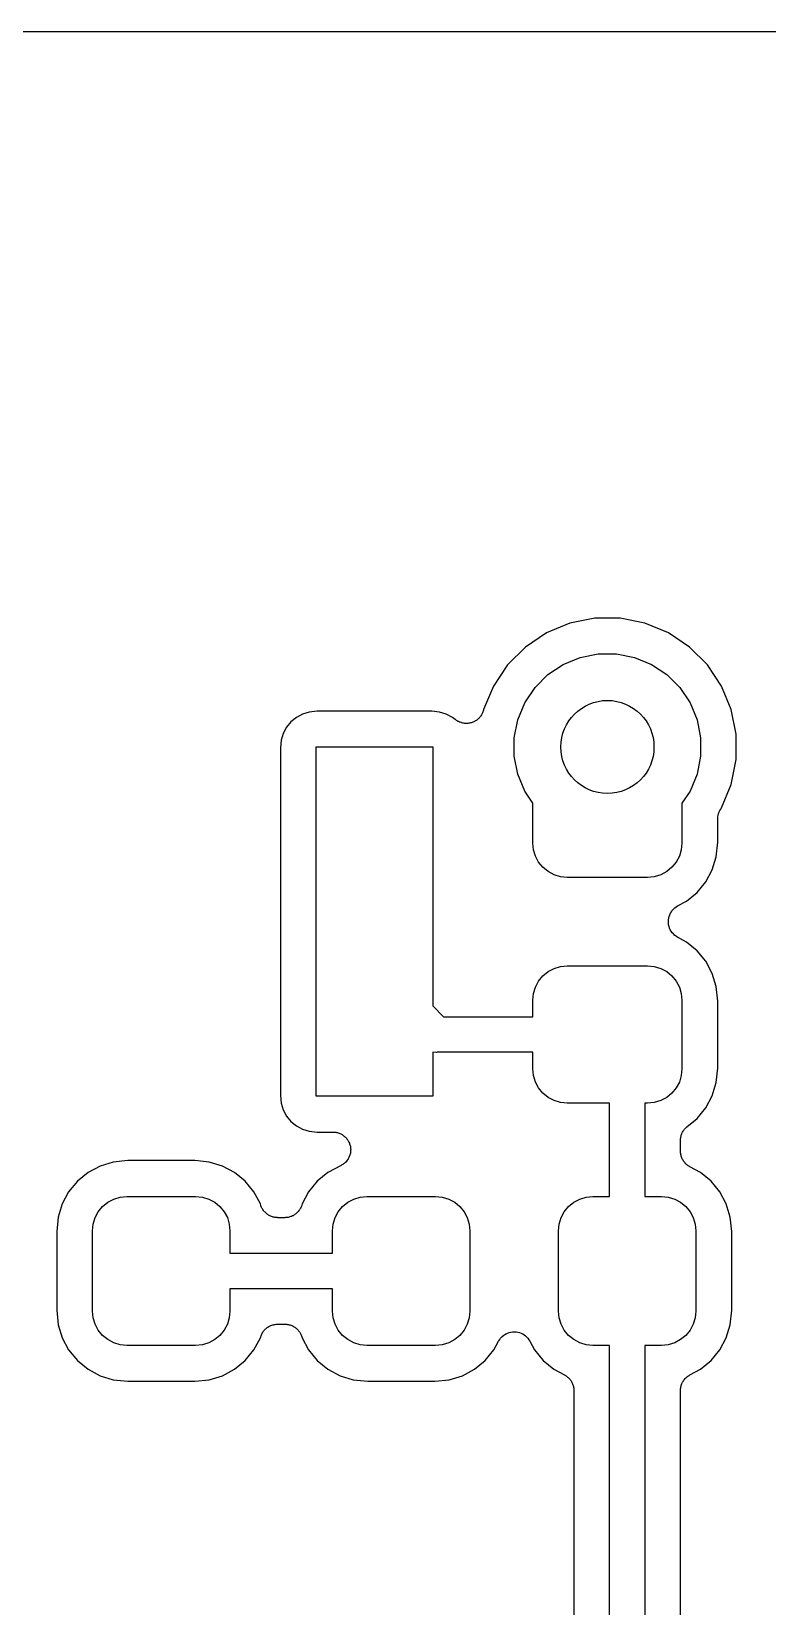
# Model space of a CAD drawing. Extents: x 0.48 to 2.43, y -7.79 to -4.85.
# Drawn here: x 1.4775 to 1.6019, y -5.1158 to -4.8495 of the extents above; entities that cross this region are included whole.
import ezdxf

# ---------------------------------------------------------------- set-up
doc = ezdxf.new("R2010")
doc.units = 0
doc.header["$MEASUREMENT"] = 0
doc.layers.add('BLACK', color=7, linetype='CONTINUOUS')

msp = doc.modelspace()

# ---------------------------------------------------------------- linework, layer by layer
at = {"layer": 'BLACK', "linetype": 'CONTINUOUS'}
for p, q in [((1.10253, -4.8495), (1.81054, -4.8495)), ((1.56846, -4.94956), (1.5645, -4.9512)), ((1.57266, -4.94872), (1.56846, -4.94956)), ((1.57695, -4.94872), (1.57266, -4.94872)), ((1.58115, -4.94956), (1.57695, -4.94872)), ((1.5851, -4.9512), (1.58115, -4.94956)), ((1.5645, -4.9512), (1.56094, -4.95358)), ((1.58867, -4.95358), (1.5851, -4.9512)), ((1.56094, -4.95358), (1.55791, -4.95661)), ((1.56734, -4.95652), (1.57021, -4.95533)), ((1.57021, -4.95533), (1.57325, -4.95472)), ((1.57325, -4.95472), (1.57635, -4.95472)), ((1.57635, -4.95472), (1.5794, -4.95533)), ((1.5794, -4.95533), (1.58226, -4.95652)), ((1.5917, -4.95661), (1.58867, -4.95358)), ((1.55791, -4.95661), (1.55553, -4.96017)), ((1.56257, -4.96043), (1.56476, -4.95824)), ((1.56476, -4.95824), (1.56734, -4.95652)), ((1.58226, -4.95652), (1.58484, -4.95824)), ((1.58484, -4.95824), (1.58704, -4.96043)), ((1.59408, -4.96017), (1.5917, -4.95661)), ((1.55553, -4.96017), (1.55388, -4.96414)), ((1.56085, -4.96301), (1.56257, -4.96043)), ((1.58704, -4.96043), (1.58876, -4.96301)), ((1.59572, -4.96413), (1.59408, -4.96017)), ((1.55966, -4.96588), (1.56085, -4.96301)), ((1.58876, -4.96301), (1.58995, -4.96588)), ((1.52133, -4.96621), (1.52058, -4.96712)), ((1.52224, -4.96546), (1.52133, -4.96621)), ((1.52328, -4.9649), (1.52224, -4.96546)), ((1.52441, -4.96456), (1.52328, -4.9649)), ((1.52574, -4.96443), (1.52441, -4.96456)), ((1.54513, -4.96443), (1.52574, -4.96443)), ((1.54645, -4.96456), (1.54513, -4.96443)), ((1.54758, -4.9649), (1.54645, -4.96456)), ((1.54863, -4.96546), (1.54758, -4.9649)), ((1.54906, -4.96581), (1.54863, -4.96546)), ((1.54917, -4.96589), (1.54906, -4.96581)), ((1.54928, -4.96598), (1.54917, -4.96589)), ((1.54941, -4.96605), (1.54928, -4.96598)), ((1.54954, -4.96614), (1.54941, -4.96605)), ((1.54967, -4.96619), (1.54954, -4.96614)), ((1.54979, -4.96626), (1.54967, -4.96619)), ((1.54994, -4.9663), (1.54979, -4.96626)), ((1.55008, -4.96636), (1.54994, -4.9663)), ((1.55022, -4.96639), (1.55008, -4.96636)), ((1.55035, -4.96643), (1.55022, -4.96639)), ((1.55051, -4.96645), (1.55035, -4.96643)), ((1.55167, -4.9664), (1.55152, -4.96644)), ((1.55182, -4.96637), (1.55167, -4.9664)), ((1.55195, -4.96632), (1.55182, -4.96637)), ((1.55208, -4.96628), (1.55195, -4.96632)), ((1.55222, -4.9662), (1.55208, -4.96628)), ((1.55236, -4.96615), (1.55222, -4.9662)), ((1.55248, -4.96607), (1.55236, -4.96615)), ((1.5526, -4.96601), (1.55248, -4.96607)), ((1.55272, -4.96591), (1.5526, -4.96601)), ((1.55285, -4.96582), (1.55272, -4.96591)), ((1.55295, -4.96573), (1.55285, -4.96582)), ((1.55306, -4.96564), (1.55295, -4.96573)), ((1.55315, -4.96552), (1.55306, -4.96564)), ((1.55326, -4.96541), (1.55315, -4.96552)), ((1.55334, -4.9653), (1.55326, -4.96541)), ((1.55343, -4.96519), (1.55334, -4.9653)), ((1.55351, -4.96506), (1.55343, -4.96519)), ((1.55359, -4.96493), (1.55351, -4.96506)), ((1.55365, -4.9648), (1.55359, -4.96493)), ((1.55371, -4.96468), (1.55365, -4.9648)), ((1.55376, -4.96453), (1.55371, -4.96468)), ((1.55382, -4.96439), (1.55376, -4.96453)), ((1.55385, -4.96425), (1.55382, -4.96439)), ((1.55388, -4.96414), (1.55385, -4.96425)), ((1.55906, -4.96892), (1.55966, -4.96588)), ((1.58995, -4.96588), (1.59055, -4.96892)), ((1.59655, -4.96833), (1.59572, -4.96413)), ((1.52002, -4.96817), (1.51968, -4.9693)), ((1.52058, -4.96712), (1.52002, -4.96817)), ((1.55066, -4.96648), (1.55051, -4.96645)), ((1.5508, -4.96648), (1.55066, -4.96648)), ((1.55093, -4.96649), (1.5508, -4.96648)), ((1.55109, -4.96648), (1.55093, -4.96649)), ((1.55124, -4.96648), (1.55109, -4.96648)), ((1.55138, -4.96645), (1.55124, -4.96648)), ((1.55152, -4.96644), (1.55138, -4.96645)), ((1.55906, -4.97202), (1.55906, -4.96892)), ((1.59055, -4.96892), (1.59055, -4.97202)), ((1.59655, -4.97261), (1.59655, -4.96833)), ((1.51968, -4.9693), (1.51955, -4.97062)), ((1.51955, -4.97062), (1.51955, -5.02938)), ((1.52559, -5.02953), (1.52559, -4.97047)), ((1.52559, -4.97047), (1.54528, -4.97047)), ((1.54528, -4.97047), (1.54528, -5.01426)), ((1.55966, -4.97507), (1.55906, -4.97202)), ((1.59055, -4.97202), (1.58995, -4.97507)), ((1.59572, -4.97682), (1.59655, -4.97261)), ((1.56085, -4.97793), (1.55966, -4.97507)), ((1.58995, -4.97507), (1.58876, -4.97793)), ((1.59408, -4.98077), (1.59572, -4.97682)), ((1.5622, -4.97996), (1.56085, -4.97793)), ((1.58876, -4.97793), (1.5874, -4.97996)), ((1.5622, -4.98671), (1.5622, -4.97996)), ((1.5874, -4.97996), (1.5874, -4.98671)), ((1.59345, -4.98259), (1.59348, -4.98231)), ((1.59348, -4.98231), (1.5935, -4.98204)), ((1.5935, -4.98204), (1.59351, -4.98202)), ((1.59351, -4.982), (1.59359, -4.98174)), ((1.59351, -4.98202), (1.59351, -4.982)), ((1.59359, -4.98174), (1.59367, -4.98148)), ((1.59367, -4.98148), (1.59368, -4.98146)), ((1.59368, -4.98146), (1.59369, -4.98145)), ((1.59369, -4.98145), (1.59382, -4.98121)), ((1.59382, -4.98121), (1.59395, -4.98096)), ((1.59395, -4.98096), (1.59408, -4.98077)), ((1.59345, -4.98262), (1.59345, -4.98259)), ((1.59345, -4.98263), (1.59345, -4.98262)), ((1.59345, -4.98262), (1.59345, -4.98262)), ((1.59345, -4.98262), (1.59345, -4.98262)), ((1.59345, -4.98657), (1.59345, -4.98263)), ((1.56232, -4.98785), (1.5622, -4.98671)), ((1.5874, -4.98671), (1.58729, -4.98785)), ((1.5932, -4.98902), (1.59345, -4.98657)), ((1.56265, -4.98893), (1.56232, -4.98785)), ((1.56318, -4.98994), (1.56265, -4.98893)), ((1.56391, -4.99082), (1.56318, -4.98994)), ((1.58642, -4.98994), (1.5857, -4.99082)), ((1.58696, -4.98893), (1.58642, -4.98994)), ((1.58729, -4.98785), (1.58696, -4.98893)), ((1.59253, -4.99124), (1.5932, -4.98902)), ((1.56479, -4.99154), (1.56391, -4.99082)), ((1.56579, -4.99208), (1.56479, -4.99154)), ((1.56688, -4.99241), (1.56579, -4.99208)), ((1.56801, -4.99252), (1.56688, -4.99241)), ((1.58159, -4.99252), (1.56801, -4.99252)), ((1.58273, -4.99241), (1.58159, -4.99252)), ((1.58382, -4.99208), (1.58273, -4.99241)), ((1.58482, -4.99154), (1.58382, -4.99208)), ((1.5857, -4.99082), (1.58482, -4.99154)), ((1.59144, -4.99329), (1.59253, -4.99124)), ((1.58817, -4.99655), (1.58996, -4.99508)), ((1.58996, -4.99508), (1.59144, -4.99329)), ((1.58545, -4.99857), (1.58561, -4.99833)), ((1.58561, -4.99833), (1.58577, -4.99809)), ((1.58577, -4.99809), (1.58578, -4.99809)), ((1.58578, -4.99808), (1.58598, -4.99788)), ((1.58578, -4.99809), (1.58578, -4.99808)), ((1.58598, -4.99788), (1.58619, -4.99768)), ((1.58619, -4.99768), (1.5862, -4.99767)), ((1.58619, -4.99768), (1.58619, -4.99768)), ((1.5862, -4.99767), (1.58643, -4.99751)), ((1.58643, -4.99751), (1.58667, -4.99735)), ((1.58667, -4.99735), (1.58817, -4.99655)), ((1.5851, -4.99968), (1.58516, -4.9994)), ((1.5851, -4.99969), (1.5851, -4.99968)), ((1.5851, -4.99998), (1.5851, -4.99969)), ((1.5851, -4.99969), (1.5851, -4.99969)), ((1.5851, -5.00027), (1.5851, -4.99998)), ((1.5851, -5.00028), (1.5851, -5.00027)), ((1.5851, -5.00027), (1.5851, -5.00027)), ((1.58515, -5.00056), (1.5851, -5.00028)), ((1.58521, -5.00084), (1.58515, -5.00056)), ((1.58516, -4.9994), (1.58522, -4.99912)), ((1.58521, -5.00085), (1.58521, -5.00084)), ((1.58532, -5.00112), (1.58521, -5.00085)), ((1.58521, -5.00085), (1.58521, -5.00085)), ((1.58522, -4.99911), (1.58533, -4.99885)), ((1.58522, -4.99912), (1.58522, -4.99911)), ((1.58522, -4.99911), (1.58522, -4.99911)), ((1.58533, -4.99885), (1.58545, -4.99858)), ((1.58545, -4.99858), (1.58545, -4.99857)), ((1.58545, -4.99857), (1.58545, -4.99857)), ((1.58543, -5.00138), (1.58532, -5.00112)), ((1.58543, -5.00139), (1.58543, -5.00138)), ((1.58543, -5.0014), (1.58543, -5.00139)), ((1.58559, -5.00163), (1.58543, -5.0014)), ((1.58575, -5.00187), (1.58559, -5.00163)), ((1.58575, -5.00188), (1.58575, -5.00187)), ((1.58595, -5.00208), (1.58575, -5.00188)), ((1.58575, -5.00188), (1.58575, -5.00188)), ((1.58615, -5.00229), (1.58595, -5.00208)), ((1.58616, -5.0023), (1.58615, -5.00229)), ((1.58639, -5.00246), (1.58616, -5.0023)), ((1.58616, -5.0023), (1.58616, -5.0023)), ((1.58664, -5.00263), (1.58639, -5.00246)), ((1.58667, -5.00265), (1.58664, -5.00263)), ((1.58817, -5.00345), (1.58667, -5.00265)), ((1.58996, -5.00492), (1.58817, -5.00345)), ((1.59144, -5.00671), (1.58996, -5.00492)), ((1.56391, -5.00918), (1.56479, -5.00846)), ((1.56479, -5.00846), (1.56579, -5.00792)), ((1.56579, -5.00792), (1.56688, -5.00759)), ((1.56688, -5.00759), (1.56801, -5.00748)), ((1.56801, -5.00748), (1.58159, -5.00748)), ((1.58159, -5.00748), (1.58273, -5.00759)), ((1.58273, -5.00759), (1.58382, -5.00792)), ((1.58382, -5.00792), (1.58482, -5.00846)), ((1.58482, -5.00846), (1.5857, -5.00918)), ((1.59253, -5.00876), (1.59144, -5.00671)), ((1.5932, -5.01098), (1.59253, -5.00876)), ((1.56232, -5.01215), (1.56265, -5.01107)), ((1.56265, -5.01107), (1.56318, -5.01006)), ((1.56318, -5.01006), (1.56391, -5.00918)), ((1.5857, -5.00918), (1.58642, -5.01006)), ((1.58642, -5.01006), (1.58696, -5.01107)), ((1.58696, -5.01107), (1.58729, -5.01215)), ((1.59345, -5.01343), (1.5932, -5.01098)), ((1.54528, -5.01426), (1.54711, -5.01609)), ((1.5622, -5.01329), (1.56232, -5.01215)), ((1.5622, -5.01609), (1.5622, -5.01329)), ((1.58729, -5.01215), (1.5874, -5.01329)), ((1.5874, -5.01329), (1.5874, -5.0249)), ((1.59345, -5.02475), (1.59345, -5.01343)), ((1.54711, -5.01609), (1.5622, -5.01609)), ((1.54587, -5.02211), (1.54528, -5.02205)), ((1.54528, -5.02205), (1.54528, -5.02205)), ((1.54528, -5.02205), (1.54528, -5.02953)), ((1.54601, -5.02209), (1.54587, -5.02211)), ((1.5622, -5.02209), (1.54601, -5.02209)), ((1.5622, -5.0249), (1.5622, -5.02209)), ((1.56232, -5.02603), (1.5622, -5.0249)), ((1.5874, -5.0249), (1.58729, -5.02603)), ((1.5932, -5.02721), (1.59345, -5.02475)), ((1.56265, -5.02712), (1.56232, -5.02603)), ((1.56318, -5.02813), (1.56265, -5.02712)), ((1.58696, -5.02712), (1.58642, -5.02813)), ((1.58729, -5.02603), (1.58696, -5.02712)), ((1.59253, -5.02943), (1.5932, -5.02721)), ((1.51955, -5.02938), (1.51968, -5.0307)), ((1.54528, -5.02953), (1.52559, -5.02953)), ((1.56391, -5.02901), (1.56318, -5.02813)), ((1.56479, -5.02973), (1.56391, -5.02901)), ((1.56579, -5.03027), (1.56479, -5.02973)), ((1.56688, -5.0306), (1.56579, -5.03027)), ((1.58382, -5.03027), (1.58273, -5.0306)), ((1.58482, -5.02973), (1.58382, -5.03027)), ((1.5857, -5.02901), (1.58482, -5.02973)), ((1.58642, -5.02813), (1.5857, -5.02901)), ((1.59144, -5.03148), (1.59253, -5.02943)), ((1.51968, -5.0307), (1.52002, -5.03183)), ((1.52002, -5.03183), (1.52058, -5.03288)), ((1.52058, -5.03288), (1.52133, -5.03379)), ((1.56801, -5.03071), (1.56688, -5.0306)), ((1.57515, -5.03071), (1.56801, -5.03071)), ((1.57515, -5.04646), (1.57515, -5.03071)), ((1.58159, -5.03071), (1.58115, -5.03071)), ((1.58115, -5.03071), (1.58115, -5.04646)), ((1.58273, -5.0306), (1.58159, -5.03071)), ((1.58996, -5.03327), (1.59144, -5.03148)), ((1.52133, -5.03379), (1.52224, -5.03454)), ((1.52224, -5.03454), (1.52328, -5.0351)), ((1.52328, -5.0351), (1.52441, -5.03544)), ((1.52441, -5.03544), (1.52574, -5.03557)), ((1.52574, -5.03557), (1.52842, -5.03557)), ((1.52842, -5.03557), (1.52846, -5.03557)), ((1.52846, -5.03557), (1.5286, -5.03559)), ((1.5286, -5.03559), (1.52875, -5.03559)), ((1.52875, -5.03559), (1.52889, -5.03562)), ((1.52889, -5.03562), (1.52904, -5.03564)), ((1.52904, -5.03564), (1.52918, -5.03568)), ((1.58746, -5.0357), (1.58751, -5.03558)), ((1.58751, -5.03558), (1.5876, -5.03545)), ((1.5876, -5.03545), (1.58767, -5.0353)), ((1.58767, -5.0353), (1.58776, -5.0352)), ((1.58776, -5.0352), (1.58783, -5.03509)), ((1.58783, -5.03509), (1.58795, -5.03498)), ((1.58795, -5.03498), (1.58805, -5.03486)), ((1.58805, -5.03486), (1.58815, -5.03477)), ((1.58815, -5.03477), (1.58825, -5.03468)), ((1.58825, -5.03468), (1.58996, -5.03327)), ((1.52918, -5.03568), (1.52932, -5.03571)), ((1.52932, -5.03571), (1.52946, -5.03577)), ((1.52946, -5.03577), (1.5296, -5.03581)), ((1.5296, -5.03581), (1.52973, -5.03588)), ((1.52973, -5.03588), (1.52986, -5.03594)), ((1.52986, -5.03594), (1.52998, -5.03602)), ((1.52998, -5.03602), (1.53011, -5.0361)), ((1.53011, -5.0361), (1.53022, -5.03619)), ((1.53022, -5.03619), (1.53034, -5.03627)), ((1.53034, -5.03627), (1.53045, -5.03638)), ((1.53045, -5.03638), (1.53056, -5.03647)), ((1.53056, -5.03647), (1.53065, -5.03658)), ((1.53065, -5.03658), (1.53075, -5.03669)), ((1.53075, -5.03669), (1.53084, -5.03681)), ((1.53084, -5.03681), (1.53093, -5.03693)), ((1.53093, -5.03693), (1.531, -5.03706)), ((1.531, -5.03706), (1.53107, -5.03718)), ((1.53107, -5.03718), (1.53113, -5.03731)), ((1.53113, -5.03731), (1.5312, -5.03745)), ((1.5312, -5.03745), (1.53124, -5.03758)), ((1.53124, -5.03758), (1.5313, -5.03772)), ((1.5313, -5.03772), (1.53132, -5.03787)), ((1.53132, -5.03787), (1.53137, -5.03801)), ((1.53137, -5.03801), (1.53138, -5.03815)), ((1.53138, -5.03815), (1.53141, -5.03829)), ((1.53141, -5.03829), (1.53141, -5.03844)), ((1.58715, -5.03696), (1.58716, -5.03683)), ((1.58715, -5.037), (1.58715, -5.03696)), ((1.58715, -5.03882), (1.58715, -5.037)), ((1.58716, -5.03683), (1.58717, -5.03669)), ((1.58717, -5.03669), (1.5872, -5.03654)), ((1.5872, -5.03654), (1.58722, -5.03638)), ((1.58722, -5.03638), (1.58726, -5.03625)), ((1.58726, -5.03625), (1.58728, -5.03612)), ((1.58728, -5.03612), (1.58734, -5.03597)), ((1.58734, -5.03597), (1.58739, -5.03582)), ((1.58739, -5.03582), (1.58746, -5.0357)), ((1.49129, -5.04066), (1.48907, -5.04133)), ((1.49375, -5.04041), (1.49129, -5.04066)), ((1.50507, -5.04041), (1.49375, -5.04041)), ((1.50753, -5.04066), (1.50507, -5.04041)), ((1.50975, -5.04133), (1.50753, -5.04066)), ((1.5302, -5.04098), (1.53008, -5.04107)), ((1.53032, -5.04089), (1.5302, -5.04098)), ((1.53042, -5.04079), (1.53032, -5.04089)), ((1.53053, -5.0407), (1.53042, -5.04079)), ((1.53063, -5.04058), (1.53053, -5.0407)), ((1.53073, -5.04048), (1.53063, -5.04058)), ((1.53081, -5.04036), (1.53073, -5.04048)), ((1.53091, -5.04025), (1.53081, -5.04036)), ((1.53098, -5.04012), (1.53091, -5.04025)), ((1.53106, -5.03999), (1.53098, -5.04012)), ((1.53112, -5.03986), (1.53106, -5.03999)), ((1.53118, -5.03973), (1.53112, -5.03986)), ((1.53123, -5.03959), (1.53118, -5.03973)), ((1.53129, -5.03945), (1.53123, -5.03959)), ((1.53132, -5.03931), (1.53129, -5.03945)), ((1.53136, -5.03917), (1.53132, -5.03931)), ((1.53137, -5.03903), (1.53136, -5.03917)), ((1.5314, -5.03888), (1.53137, -5.03903)), ((1.53142, -5.03859), (1.5314, -5.03873)), ((1.5314, -5.03873), (1.5314, -5.03888)), ((1.53141, -5.03844), (1.53142, -5.03859)), ((1.58716, -5.03895), (1.58715, -5.03882)), ((1.58716, -5.03908), (1.58716, -5.03895)), ((1.58719, -5.03924), (1.58716, -5.03908)), ((1.58721, -5.0394), (1.58719, -5.03924)), ((1.58725, -5.03953), (1.58721, -5.0394)), ((1.58727, -5.03966), (1.58725, -5.03953)), ((1.58733, -5.03981), (1.58727, -5.03966)), ((1.58738, -5.03996), (1.58733, -5.03981)), ((1.58744, -5.04008), (1.58738, -5.03996)), ((1.58749, -5.0402), (1.58744, -5.04008)), ((1.58758, -5.04033), (1.58749, -5.0402)), ((1.58765, -5.04048), (1.58758, -5.04033)), ((1.58774, -5.04058), (1.58765, -5.04048)), ((1.58781, -5.04069), (1.58774, -5.04058)), ((1.58792, -5.04081), (1.58781, -5.04069)), ((1.58802, -5.04093), (1.58792, -5.04081)), ((1.58812, -5.04101), (1.58802, -5.04093)), ((1.48703, -5.04242), (1.48523, -5.04389)), ((1.48907, -5.04133), (1.48703, -5.04242)), ((1.51179, -5.04242), (1.50975, -5.04133)), ((1.51359, -5.04389), (1.51179, -5.04242)), ((1.52758, -5.04242), (1.52578, -5.04389)), ((1.52983, -5.04122), (1.52758, -5.04242)), ((1.52995, -5.04114), (1.52983, -5.04122)), ((1.53008, -5.04107), (1.52995, -5.04114)), ((1.58822, -5.04111), (1.58812, -5.04101)), ((1.58835, -5.0412), (1.58822, -5.04111)), ((1.58847, -5.0413), (1.58835, -5.0412)), ((1.58859, -5.04137), (1.58847, -5.0413)), ((1.5887, -5.04144), (1.58859, -5.04137)), ((1.58874, -5.04146), (1.5887, -5.04144)), ((1.59053, -5.04242), (1.58874, -5.04146)), ((1.59233, -5.04389), (1.59053, -5.04242)), ((1.48376, -5.04569), (1.48267, -5.04773)), ((1.48523, -5.04389), (1.48376, -5.04569)), ((1.51506, -5.04569), (1.51359, -5.04389)), ((1.51615, -5.04773), (1.51506, -5.04569)), ((1.52431, -5.04569), (1.52322, -5.04773)), ((1.52578, -5.04389), (1.52431, -5.04569)), ((1.5938, -5.04569), (1.59233, -5.04389)), ((1.59489, -5.04773), (1.5938, -5.04569)), ((1.48267, -5.04773), (1.48199, -5.04995)), ((1.48877, -5.04904), (1.4895, -5.04816)), ((1.4895, -5.04816), (1.49038, -5.04744)), ((1.49038, -5.04744), (1.49138, -5.0469)), ((1.49138, -5.0469), (1.49247, -5.04657)), ((1.49247, -5.04657), (1.4936, -5.04646)), ((1.4936, -5.04646), (1.50522, -5.04646)), ((1.50522, -5.04646), (1.50635, -5.04657)), ((1.50635, -5.04657), (1.50744, -5.0469)), ((1.50744, -5.0469), (1.50844, -5.04744)), ((1.50844, -5.04744), (1.50932, -5.04816)), ((1.50932, -5.04816), (1.51004, -5.04904)), ((1.51621, -5.04793), (1.51615, -5.04773)), ((1.51626, -5.04805), (1.51621, -5.04793)), ((1.5163, -5.04818), (1.51626, -5.04805)), ((1.51637, -5.04832), (1.5163, -5.04818)), ((1.51643, -5.04847), (1.51637, -5.04832)), ((1.51651, -5.04858), (1.51643, -5.04847)), ((1.51657, -5.0487), (1.51651, -5.04858)), ((1.51667, -5.04882), (1.51657, -5.0487)), ((1.51676, -5.04895), (1.51667, -5.04882)), ((1.51685, -5.04905), (1.51676, -5.04895)), ((1.52259, -5.04899), (1.52249, -5.04908)), ((1.52268, -5.04886), (1.52259, -5.04899)), ((1.52278, -5.04873), (1.52268, -5.04886)), ((1.52284, -5.04861), (1.52278, -5.04873)), ((1.52292, -5.0485), (1.52284, -5.04861)), ((1.52298, -5.04836), (1.52292, -5.0485)), ((1.52306, -5.04822), (1.52298, -5.04836)), ((1.52309, -5.04809), (1.52306, -5.04822)), ((1.52315, -5.04797), (1.52309, -5.04809)), ((1.52316, -5.04793), (1.52315, -5.04797)), ((1.52322, -5.04773), (1.52316, -5.04793)), ((1.52933, -5.04904), (1.53005, -5.04816)), ((1.53005, -5.04816), (1.53093, -5.04744)), ((1.53093, -5.04744), (1.53193, -5.0469)), ((1.53193, -5.0469), (1.53302, -5.04657)), ((1.53302, -5.04657), (1.53415, -5.04646)), ((1.53415, -5.04646), (1.54577, -5.04646)), ((1.54577, -5.04646), (1.5469, -5.04657)), ((1.5469, -5.04657), (1.54799, -5.0469)), ((1.54799, -5.0469), (1.54899, -5.04744)), ((1.54899, -5.04744), (1.54987, -5.04816)), ((1.54987, -5.04816), (1.5506, -5.04904)), ((1.56751, -5.04904), (1.56824, -5.04816)), ((1.56824, -5.04816), (1.56912, -5.04744)), ((1.56912, -5.04744), (1.57012, -5.0469)), ((1.57012, -5.0469), (1.57121, -5.04657)), ((1.57121, -5.04657), (1.57234, -5.04646)), ((1.57234, -5.04646), (1.57515, -5.04646)), ((1.58115, -5.04646), (1.58396, -5.04646)), ((1.58396, -5.04646), (1.58509, -5.04657)), ((1.58509, -5.04657), (1.58618, -5.0469)), ((1.58618, -5.0469), (1.58718, -5.04744)), ((1.58718, -5.04744), (1.58806, -5.04816)), ((1.58806, -5.04816), (1.58879, -5.04904)), ((1.59557, -5.04995), (1.59489, -5.04773)), ((1.48199, -5.04995), (1.48175, -5.05241)), ((1.4878, -5.05226), (1.48791, -5.05113)), ((1.48791, -5.05113), (1.48824, -5.05004)), ((1.48824, -5.05004), (1.48877, -5.04904)), ((1.51004, -5.04904), (1.51058, -5.05004)), ((1.51058, -5.05004), (1.51091, -5.05113)), ((1.51091, -5.05113), (1.51102, -5.05226)), ((1.51694, -5.04915), (1.51685, -5.04905)), ((1.51706, -5.04926), (1.51694, -5.04915)), ((1.51717, -5.04937), (1.51706, -5.04926)), ((1.51728, -5.04944), (1.51717, -5.04937)), ((1.51739, -5.04953), (1.51728, -5.04944)), ((1.51753, -5.04961), (1.51739, -5.04953)), ((1.51766, -5.0497), (1.51753, -5.04961)), ((1.51778, -5.04975), (1.51766, -5.0497)), ((1.5179, -5.04981), (1.51778, -5.04975)), ((1.51805, -5.04986), (1.5179, -5.04981)), ((1.5182, -5.04992), (1.51805, -5.04986)), ((1.51833, -5.04995), (1.5182, -5.04992)), ((1.51846, -5.04999), (1.51833, -5.04995)), ((1.51862, -5.05001), (1.51846, -5.04999)), ((1.51877, -5.05004), (1.51862, -5.05001)), ((1.51891, -5.05004), (1.51877, -5.05004)), ((1.51904, -5.05005), (1.51891, -5.05004)), ((1.51908, -5.05006), (1.51904, -5.05005)), ((1.52029, -5.05006), (1.51908, -5.05006)), ((1.52042, -5.05004), (1.52029, -5.05006)), ((1.52056, -5.05004), (1.52042, -5.05004)), ((1.52071, -5.05001), (1.52056, -5.05004)), ((1.52087, -5.05), (1.52071, -5.05001)), ((1.521, -5.04996), (1.52087, -5.05)), ((1.52113, -5.04993), (1.521, -5.04996)), ((1.52128, -5.04987), (1.52113, -5.04993)), ((1.52143, -5.04983), (1.52128, -5.04987)), ((1.52155, -5.04977), (1.52143, -5.04983)), ((1.52168, -5.04972), (1.52155, -5.04977)), ((1.52181, -5.04963), (1.52168, -5.04972)), ((1.52195, -5.04955), (1.52181, -5.04963)), ((1.52205, -5.04947), (1.52195, -5.04955)), ((1.52217, -5.0494), (1.52205, -5.04947)), ((1.52228, -5.04928), (1.52217, -5.0494)), ((1.5224, -5.04918), (1.52228, -5.04928)), ((1.52249, -5.04908), (1.5224, -5.04918)), ((1.52835, -5.05226), (1.52846, -5.05113)), ((1.52846, -5.05113), (1.52879, -5.05004)), ((1.52879, -5.05004), (1.52933, -5.04904)), ((1.5506, -5.04904), (1.55113, -5.05004)), ((1.55113, -5.05004), (1.55146, -5.05113)), ((1.55146, -5.05113), (1.55157, -5.05226)), ((1.56654, -5.05226), (1.56665, -5.05113)), ((1.56665, -5.05113), (1.56698, -5.05004)), ((1.56698, -5.05004), (1.56751, -5.04904)), ((1.58879, -5.04904), (1.58932, -5.05004)), ((1.58932, -5.05004), (1.58965, -5.05113)), ((1.58965, -5.05113), (1.58976, -5.05226)), ((1.59581, -5.05241), (1.59557, -5.04995)), ((1.48175, -5.05241), (1.48175, -5.0657)), ((1.4878, -5.06585), (1.4878, -5.05226)), ((1.51102, -5.05226), (1.51102, -5.05606)), ((1.52835, -5.05606), (1.52835, -5.05226)), ((1.55157, -5.05226), (1.55157, -5.06585)), ((1.56654, -5.06585), (1.56654, -5.05226)), ((1.58976, -5.05226), (1.58976, -5.06585)), ((1.59581, -5.0657), (1.59581, -5.05241)), ((1.51102, -5.05606), (1.52835, -5.05606)), ((1.52835, -5.06206), (1.51102, -5.06206)), ((1.51102, -5.06206), (1.51102, -5.06585)), ((1.52835, -5.06585), (1.52835, -5.06206)), ((1.48175, -5.0657), (1.48199, -5.06816)), ((1.48791, -5.06698), (1.4878, -5.06585)), ((1.48824, -5.06807), (1.48791, -5.06698)), ((1.51091, -5.06698), (1.51058, -5.06807)), ((1.51102, -5.06585), (1.51091, -5.06698)), ((1.52846, -5.06698), (1.52835, -5.06585)), ((1.52879, -5.06807), (1.52846, -5.06698)), ((1.55146, -5.06698), (1.55113, -5.06807)), ((1.55157, -5.06585), (1.55146, -5.06698)), ((1.56665, -5.06698), (1.56654, -5.06585)), ((1.56698, -5.06807), (1.56665, -5.06698)), ((1.58965, -5.06698), (1.58932, -5.06807)), ((1.58976, -5.06585), (1.58965, -5.06698)), ((1.59557, -5.06816), (1.59581, -5.0657)), ((1.48199, -5.06816), (1.48267, -5.07038)), ((1.48877, -5.06907), (1.48824, -5.06807)), ((1.4895, -5.06995), (1.48877, -5.06907)), ((1.49038, -5.07067), (1.4895, -5.06995)), ((1.50932, -5.06995), (1.50844, -5.07067)), ((1.51004, -5.06907), (1.50932, -5.06995)), ((1.51058, -5.06807), (1.51004, -5.06907)), ((1.51615, -5.07038), (1.51621, -5.07018)), ((1.51621, -5.07018), (1.51622, -5.07014)), ((1.51622, -5.07014), (1.51628, -5.07002)), ((1.51628, -5.07002), (1.51632, -5.06989)), ((1.51632, -5.06989), (1.51639, -5.06975)), ((1.51639, -5.06975), (1.51645, -5.06961)), ((1.51645, -5.06961), (1.51653, -5.0695)), ((1.51653, -5.0695), (1.51659, -5.06938)), ((1.51659, -5.06938), (1.51669, -5.06926)), ((1.51669, -5.06926), (1.51678, -5.06912)), ((1.51678, -5.06912), (1.51688, -5.06903)), ((1.51688, -5.06903), (1.51697, -5.06893)), ((1.51697, -5.06893), (1.51709, -5.06883)), ((1.51709, -5.06883), (1.5172, -5.06871)), ((1.5172, -5.06871), (1.51732, -5.06864)), ((1.51732, -5.06864), (1.51742, -5.06856)), ((1.51742, -5.06856), (1.51756, -5.06848)), ((1.51756, -5.06848), (1.51769, -5.06839)), ((1.51769, -5.06839), (1.51782, -5.06834)), ((1.51782, -5.06834), (1.51794, -5.06828)), ((1.51794, -5.06828), (1.51809, -5.06824)), ((1.51809, -5.06824), (1.51824, -5.06818)), ((1.51824, -5.06818), (1.51837, -5.06815)), ((1.51837, -5.06815), (1.5185, -5.06811)), ((1.5185, -5.06811), (1.51866, -5.0681)), ((1.51866, -5.0681), (1.51881, -5.06807)), ((1.51881, -5.06807), (1.51895, -5.06807)), ((1.51895, -5.06807), (1.51908, -5.06806)), ((1.51908, -5.06806), (1.52029, -5.06806)), ((1.52029, -5.06806), (1.52033, -5.06806)), ((1.52033, -5.06806), (1.52046, -5.06807)), ((1.52046, -5.06807), (1.5206, -5.06807)), ((1.5206, -5.06807), (1.52076, -5.0681)), ((1.52076, -5.0681), (1.52091, -5.06812)), ((1.52091, -5.06812), (1.52104, -5.06816)), ((1.52104, -5.06816), (1.52117, -5.06819)), ((1.52117, -5.06819), (1.52132, -5.06825)), ((1.52132, -5.06825), (1.52147, -5.0683)), ((1.52147, -5.0683), (1.52159, -5.06836)), ((1.52159, -5.06836), (1.52171, -5.06841)), ((1.52171, -5.06841), (1.52184, -5.0685)), ((1.52184, -5.0685), (1.52198, -5.06858)), ((1.52198, -5.06858), (1.52209, -5.06867)), ((1.52209, -5.06867), (1.5222, -5.06874)), ((1.5222, -5.06874), (1.52231, -5.06885)), ((1.52231, -5.06885), (1.52243, -5.06896)), ((1.52243, -5.06896), (1.52252, -5.06906)), ((1.52252, -5.06906), (1.52261, -5.06916)), ((1.52261, -5.06916), (1.5227, -5.06929)), ((1.5227, -5.06929), (1.5228, -5.06941)), ((1.5228, -5.06941), (1.52286, -5.06953)), ((1.52286, -5.06953), (1.52294, -5.06964)), ((1.52294, -5.06964), (1.523, -5.06979)), ((1.523, -5.06979), (1.52307, -5.06993)), ((1.52307, -5.06993), (1.52311, -5.07006)), ((1.52311, -5.07006), (1.52316, -5.07018)), ((1.52316, -5.07018), (1.52322, -5.07038)), ((1.52933, -5.06907), (1.52879, -5.06807)), ((1.53005, -5.06995), (1.52933, -5.06907)), ((1.53093, -5.07067), (1.53005, -5.06995)), ((1.54987, -5.06995), (1.54899, -5.07067)), ((1.5506, -5.06907), (1.54987, -5.06995)), ((1.55113, -5.06807), (1.5506, -5.06907)), ((1.55676, -5.07041), (1.55697, -5.0702)), ((1.55697, -5.0702), (1.55717, -5.07001)), ((1.55717, -5.07001), (1.55718, -5.07)), ((1.55718, -5.07), (1.55742, -5.06984)), ((1.55718, -5.07), (1.55718, -5.07)), ((1.55742, -5.06984), (1.55766, -5.06968)), ((1.55766, -5.06968), (1.55767, -5.06968)), ((1.55767, -5.06968), (1.55794, -5.06957)), ((1.55767, -5.06968), (1.55767, -5.06968)), ((1.55794, -5.06957), (1.5582, -5.06946)), ((1.5582, -5.06946), (1.55821, -5.06946)), ((1.55821, -5.06946), (1.55849, -5.06941)), ((1.55821, -5.06946), (1.55821, -5.06946)), ((1.55849, -5.06941), (1.55878, -5.06935)), ((1.55878, -5.06935), (1.55878, -5.06935)), ((1.55878, -5.06935), (1.55879, -5.06935)), ((1.55879, -5.06935), (1.55907, -5.06935)), ((1.55907, -5.06935), (1.55936, -5.06935)), ((1.55936, -5.06935), (1.55937, -5.06936)), ((1.55937, -5.06936), (1.55938, -5.06936)), ((1.55938, -5.06936), (1.55965, -5.06941)), ((1.55965, -5.06941), (1.55994, -5.06947)), ((1.55994, -5.06947), (1.55994, -5.06947)), ((1.55994, -5.06947), (1.55995, -5.06948)), ((1.55995, -5.06948), (1.56021, -5.06959)), ((1.56021, -5.06959), (1.56048, -5.0697)), ((1.56048, -5.0697), (1.56048, -5.0697)), ((1.56048, -5.0697), (1.56049, -5.0697)), ((1.56049, -5.0697), (1.56073, -5.06986)), ((1.56073, -5.06986), (1.56096, -5.07002)), ((1.56096, -5.07002), (1.56097, -5.07003)), ((1.56097, -5.07003), (1.56097, -5.07003)), ((1.56097, -5.07003), (1.56118, -5.07024)), ((1.56118, -5.07024), (1.56138, -5.07044)), ((1.56751, -5.06907), (1.56698, -5.06807)), ((1.56824, -5.06995), (1.56751, -5.06907)), ((1.56912, -5.07067), (1.56824, -5.06995)), ((1.58806, -5.06995), (1.58718, -5.07067)), ((1.58879, -5.06907), (1.58806, -5.06995)), ((1.58932, -5.06807), (1.58879, -5.06907)), ((1.59489, -5.07038), (1.59557, -5.06816)), ((1.48267, -5.07038), (1.48376, -5.07242)), ((1.48376, -5.07242), (1.48523, -5.07422)), ((1.49138, -5.07121), (1.49038, -5.07067)), ((1.49247, -5.07154), (1.49138, -5.07121)), ((1.4936, -5.07165), (1.49247, -5.07154)), ((1.50522, -5.07165), (1.4936, -5.07165)), ((1.50635, -5.07154), (1.50522, -5.07165)), ((1.50744, -5.07121), (1.50635, -5.07154)), ((1.50844, -5.07067), (1.50744, -5.07121)), ((1.51359, -5.07422), (1.51506, -5.07242)), ((1.51506, -5.07242), (1.51615, -5.07038)), ((1.52322, -5.07038), (1.52431, -5.07242)), ((1.52431, -5.07242), (1.52578, -5.07422)), ((1.53193, -5.07121), (1.53093, -5.07067)), ((1.53302, -5.07154), (1.53193, -5.07121)), ((1.53415, -5.07165), (1.53302, -5.07154)), ((1.54577, -5.07165), (1.53415, -5.07165)), ((1.5469, -5.07154), (1.54577, -5.07165)), ((1.54799, -5.07121), (1.5469, -5.07154)), ((1.54899, -5.07067), (1.54799, -5.07121)), ((1.55414, -5.07422), (1.55561, -5.07242)), ((1.55561, -5.07242), (1.55641, -5.07092)), ((1.55641, -5.07092), (1.55643, -5.07089)), ((1.55643, -5.07089), (1.5566, -5.07064)), ((1.5566, -5.07064), (1.55675, -5.07042)), ((1.55675, -5.07042), (1.55676, -5.07041)), ((1.55676, -5.07041), (1.55676, -5.07041)), ((1.56138, -5.07044), (1.56138, -5.07044)), ((1.56138, -5.07044), (1.56138, -5.07045)), ((1.56138, -5.07045), (1.56154, -5.07069)), ((1.56154, -5.07069), (1.5617, -5.07092)), ((1.5617, -5.07092), (1.5625, -5.07242)), ((1.5625, -5.07242), (1.56397, -5.07422)), ((1.57012, -5.07121), (1.56912, -5.07067)), ((1.57121, -5.07154), (1.57012, -5.07121)), ((1.57234, -5.07165), (1.57121, -5.07154)), ((1.57515, -5.07165), (1.57234, -5.07165)), ((1.57515, -5.21963), (1.57515, -5.07165)), ((1.58396, -5.07165), (1.58115, -5.07165)), ((1.58115, -5.07165), (1.58115, -5.21854)), ((1.58509, -5.07154), (1.58396, -5.07165)), ((1.58618, -5.07121), (1.58509, -5.07154)), ((1.58718, -5.07067), (1.58618, -5.07121)), ((1.59233, -5.07422), (1.5938, -5.07242)), ((1.5938, -5.07242), (1.59489, -5.07038)), ((1.48523, -5.07422), (1.48703, -5.07569)), ((1.51179, -5.07569), (1.51359, -5.07422)), ((1.52578, -5.07422), (1.52758, -5.07569)), ((1.55234, -5.07569), (1.55414, -5.07422)), ((1.56397, -5.07422), (1.56577, -5.07569)), ((1.59053, -5.07569), (1.59233, -5.07422)), ((1.48703, -5.07569), (1.48907, -5.07678)), ((1.48907, -5.07678), (1.49129, -5.07746)), ((1.49129, -5.07746), (1.49375, -5.0777)), ((1.49375, -5.0777), (1.50507, -5.0777)), ((1.50507, -5.0777), (1.50753, -5.07746)), ((1.50753, -5.07746), (1.50975, -5.07678)), ((1.50975, -5.07678), (1.51179, -5.07569)), ((1.52758, -5.07569), (1.52962, -5.07678)), ((1.52962, -5.07678), (1.53184, -5.07746)), ((1.53184, -5.07746), (1.5343, -5.0777)), ((1.5343, -5.0777), (1.54562, -5.0777)), ((1.54562, -5.0777), (1.54808, -5.07746)), ((1.54808, -5.07746), (1.5503, -5.07678)), ((1.5503, -5.07678), (1.55234, -5.07569)), ((1.56577, -5.07569), (1.56756, -5.07665)), ((1.56756, -5.07665), (1.5676, -5.07667)), ((1.5676, -5.07667), (1.56771, -5.07674)), ((1.56771, -5.07674), (1.56783, -5.07681)), ((1.56783, -5.07681), (1.56795, -5.07691)), ((1.56795, -5.07691), (1.56808, -5.077)), ((1.56808, -5.077), (1.56818, -5.0771)), ((1.56818, -5.0771), (1.56828, -5.07718)), ((1.56828, -5.07718), (1.56838, -5.0773)), ((1.56838, -5.0773), (1.56849, -5.07742)), ((1.56849, -5.07742), (1.56856, -5.07753)), ((1.56856, -5.07753), (1.56865, -5.07763)), ((1.56865, -5.07763), (1.56872, -5.07778)), ((1.56872, -5.07778), (1.56881, -5.07791)), ((1.56881, -5.07791), (1.56886, -5.07803)), ((1.56886, -5.07803), (1.56892, -5.07815)), ((1.56892, -5.07815), (1.56897, -5.0783)), ((1.58728, -5.07841), (1.58734, -5.07827)), ((1.58734, -5.07827), (1.58739, -5.07811)), ((1.58739, -5.07811), (1.58746, -5.078)), ((1.58746, -5.078), (1.58751, -5.07787)), ((1.58751, -5.07787), (1.5876, -5.07774)), ((1.5876, -5.07774), (1.58767, -5.0776)), ((1.58767, -5.0776), (1.58776, -5.0775)), ((1.58776, -5.0775), (1.58783, -5.07739)), ((1.58783, -5.07739), (1.58795, -5.07727)), ((1.58795, -5.07727), (1.58805, -5.07715)), ((1.58805, -5.07715), (1.58815, -5.07707)), ((1.58815, -5.07707), (1.58825, -5.07697)), ((1.58825, -5.07697), (1.58838, -5.07688)), ((1.58838, -5.07688), (1.58851, -5.07678)), ((1.58851, -5.07678), (1.58862, -5.07672)), ((1.58862, -5.07672), (1.58874, -5.07665)), ((1.58874, -5.07665), (1.59053, -5.07569)), ((1.56897, -5.0783), (1.56903, -5.07845)), ((1.56903, -5.07845), (1.56905, -5.07858)), ((1.56905, -5.07858), (1.56909, -5.07871)), ((1.56909, -5.07871), (1.56911, -5.07887)), ((1.56911, -5.07887), (1.56914, -5.07903)), ((1.56914, -5.07903), (1.56914, -5.07916)), ((1.56914, -5.07916), (1.56915, -5.07929)), ((1.56915, -5.07929), (1.56915, -5.21043)), ((1.58715, -5.07925), (1.58716, -5.07912)), ((1.58715, -5.07929), (1.58715, -5.07925)), ((1.58715, -5.21481), (1.58715, -5.07929)), ((1.58716, -5.07912), (1.58717, -5.07899)), ((1.58717, -5.07899), (1.5872, -5.07883)), ((1.5872, -5.07883), (1.58722, -5.07867)), ((1.58722, -5.07867), (1.58726, -5.07854)), ((1.58726, -5.07854), (1.58728, -5.07841))]:
    msp.add_line(p, q, dxfattribs=at)
at = {"layer": 'BLACK'}
msp.add_circle((1.5748, -4.97047), 0.007874, dxfattribs=at)

doc.saveas('drawing.dxf')
